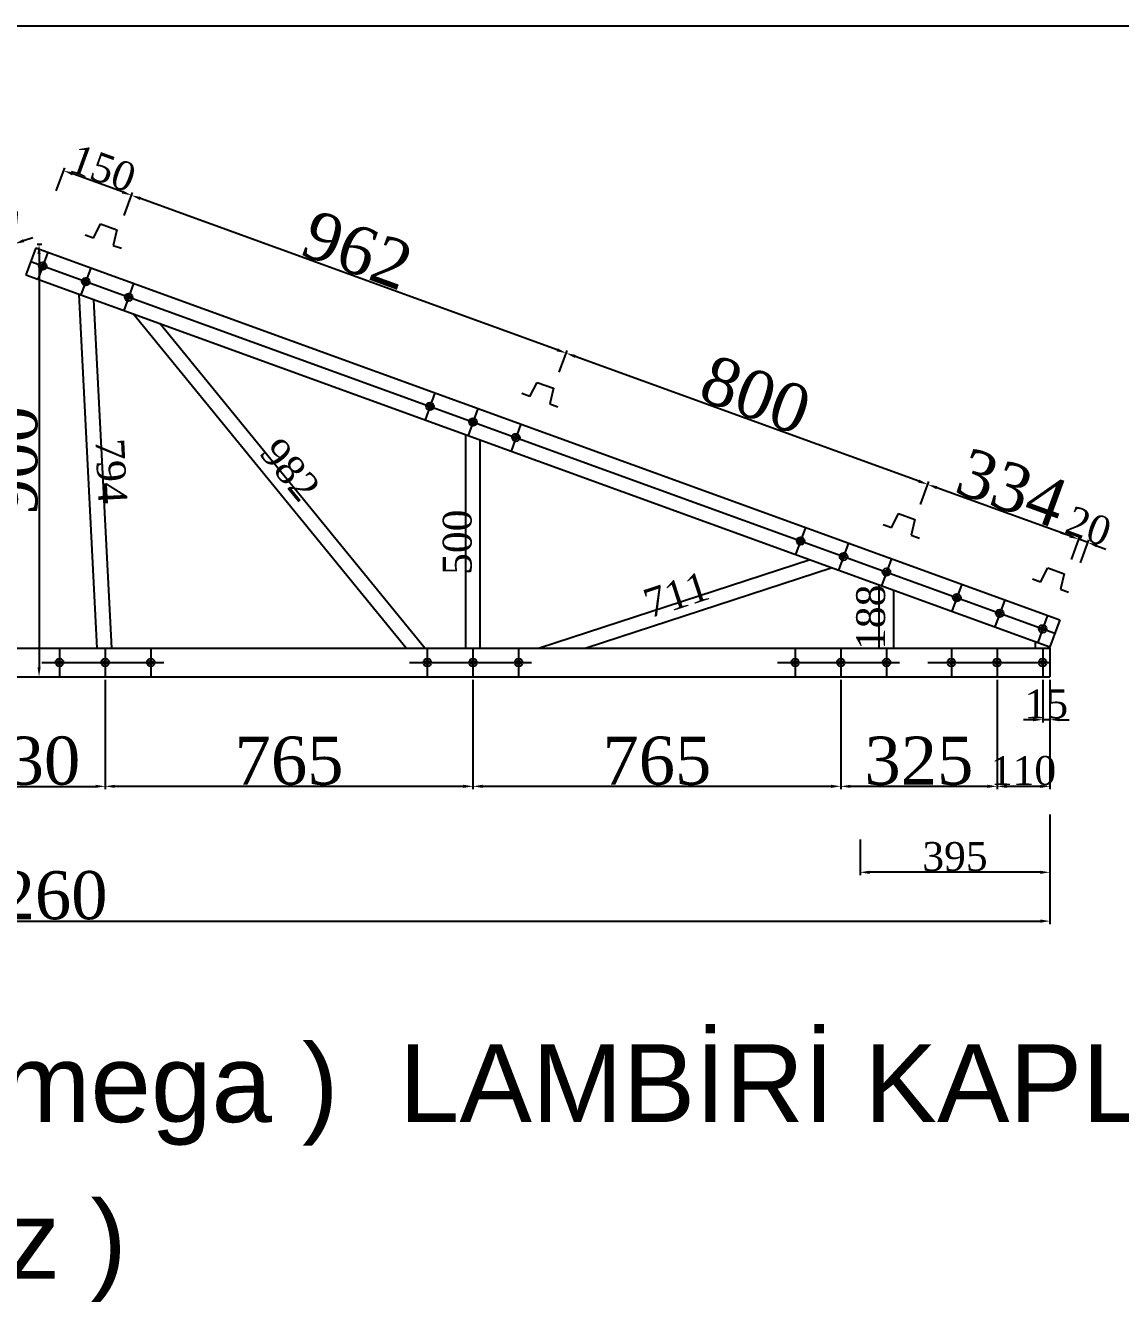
# Model space of a CAD drawing. Header units: millimetres. Extents: x 207124 to 218642, y -214832 to -203379.
# Drawn here: x 213633 to 215909, y -206067 to -203379 of the extents above; entities that cross this region are included whole.
import ezdxf

# ---------------------------------------------------------------- set-up
doc = ezdxf.new("R2010")
doc.units = ezdxf.units.MM
doc.header["$MEASUREMENT"] = 0
doc.layers.add('Block1', color=255, linetype='Continuous')
doc.layers.add('ÖLÇÜLENDİRME', color=121, linetype='Continuous')
doc.styles.add('133', font='times.ttf')
doc.styles.get("Standard").update_dxf_attribs({"font": 'arial.ttf'})
doc.dimstyles.new('MAKAS', dxfattribs={"dimscale": 20, "dimtxt": 1.3, "dimasz": 1, "dimexe": 0.3, "dimexo": 0.3, "dimgap": 0.1, "dimtad": 1, "dimrnd": 1, "dimzin": 12, "dimdsep": 46, "dimlunit": 6, "dimtxsty": '133', "dimcen": 0.8, "dimdle": 0.0005, "dimclrd": 4, "dimclre": 6, "dimclrt": 2, "dimazin": 3, "dimtfac": 1, "dimtmove": 0, "dimatfit": 2, "dimldrblk": 'DOTSMALL', "dimfxl": 0, "dimtolj": 1, "dimtzin": 0, "dimarcsym": 0})
doc.dimstyles.new('makas 1', dxfattribs={"dimscale": 20, "dimtxt": 3, "dimasz": 1.2, "dimexe": 0.3, "dimexo": 0.3, "dimgap": 0.1, "dimtad": 1, "dimrnd": 1, "dimzin": 12, "dimdsep": 46, "dimlunit": 6, "dimtxsty": '133', "dimblk": 'NONE', "dimcen": 0.8, "dimdle": 0.0005, "dimse1": 1, "dimse2": 1, "dimsd1": 1, "dimsd2": 1, "dimclrd": 105, "dimclre": 42, "dimclrt": 2, "dimazin": 3, "dimtfac": 1, "dimtmove": 0, "dimatfit": 2, "dimldrblk": 'NONE', "dimfxl": 0, "dimtolj": 1, "dimtzin": 0, "dimarcsym": 0})

# ---------------------------------------------------------------- blocks, each defined once
blk = doc.blocks.new('*D7545')
at = {"layer": 'Defpoints', "color": 0}
for p in [(213650, -203833.5), (213650, -204733.5), (213660.3, -204733.5)]:
    blk.add_point(p, dxfattribs=at)
at = {"layer": 'ÖLÇÜLENDİRME', "color": 6, "lineweight": -2, "ltscale": 0.5}
for p, q in [((213656, -203833.5), (213666.3, -203833.5)), ((213656, -204733.5), (213666.3, -204733.5))]:
    blk.add_line(p, q, dxfattribs=at)
at = {"layer": 'ÖLÇÜLENDİRME', "color": 4, "lineweight": -2, "ltscale": 0.5}
blk.add_line((213660.3, -203853.5), (213660.3, -204713.5), dxfattribs=at)
at = {"layer": 'ÖLÇÜLENDİRME', "color": 4}
for points in [[(213663.6, -203853.5), (213657, -203853.5), (213660.3, -203833.5)], [(213657, -204713.5), (213663.6, -204713.5), (213660.3, -204733.5)]]:
    blk.add_solid(points, dxfattribs=at)
at = {"layer": 'ÖLÇÜLENDİRME', "color": 2, "insert": (213607.4, -204283.5), "char_height": 100, "attachment_point": 5, "rotation": 90, "style": '133'}
blk.add_mtext('\\A1;900', dxfattribs=at)
blk = doc.blocks.new('_DotSmall')
at = {"color": 0, "linetype": 'ByBlock', "const_width": 0.5}
blk.add_lwpolyline([(-0.0625, 0, 1), (0.0625, 0, 1)], format="xyb", close=True, dxfattribs=at)
blk = doc.blocks.new('*D7552')
at = {"layer": 'Defpoints', "color": 0}
for p in [(213587.1, -203850.1), (213609.4, -203832.8), (213612.4, -203840.9)]:
    blk.add_point(p, dxfattribs=at)
at = {"layer": 'ÖLÇÜLENDİRME', "color": 6, "lineweight": -2, "ltscale": 0.5}
for p, q in [((213610.3, -203835.3), (213607.4, -203827.1)), ((213585.1, -203844.4), (213582.1, -203836.3))]:
    blk.add_line(p, q, dxfattribs=at)
at = {"layer": 'ÖLÇÜLENDİRME', "color": 4, "lineweight": -2, "ltscale": 0.5}
for p, q in [((213628.2, -203825.9), (213647, -203819.1)), ((213565.4, -203848.7), (213546.6, -203855.6)), ((213584.2, -203841.9), (213609.4, -203832.8))]:
    blk.add_line(p, q, dxfattribs=at)
at = {"layer": 'ÖLÇÜLENDİRME', "color": 4}
for points in [[(213627.1, -203822.8), (213629.3, -203829.1), (213609.4, -203832.8)], [(213566.5, -203851.9), (213564.3, -203845.6), (213584.2, -203841.9)]]:
    blk.add_solid(points, dxfattribs=at)
at = {"layer": 'ÖLÇÜLENDİRME', "color": 2, "insert": (213585.7, -203806.8), "char_height": 60, "attachment_point": 5, "rotation": 19.959, "style": '133'}
blk.add_mtext('\\A1;27', dxfattribs=at)
blk = doc.blocks.new('*D7559')
at = {"layer": 'Defpoints', "color": 0}
for p in [(215747.8, -204733.5), (215762.8, -204733.5), (215747.8, -204822.5)]:
    blk.add_point(p, dxfattribs=at)
at = {"layer": 'ÖLÇÜLENDİRME', "color": 6, "lineweight": -2, "ltscale": 0.5}
for p, q in [((215747.8, -204739.5), (215747.8, -204828.5)), ((215762.8, -204739.5), (215762.8, -204828.5))]:
    blk.add_line(p, q, dxfattribs=at)
at = {"layer": 'ÖLÇÜLENDİRME', "color": 4, "lineweight": -2, "ltscale": 0.5}
for p, q in [((215727.8, -204822.5), (215707.8, -204822.5)), ((215762.8, -204822.5), (215747.8, -204822.5)), ((215782.8, -204822.5), (215802.8, -204822.5))]:
    blk.add_line(p, q, dxfattribs=at)
at = {"layer": 'ÖLÇÜLENDİRME', "color": 4}
for points in [[(215727.8, -204825.8), (215727.8, -204819.1), (215747.8, -204822.5)], [(215782.8, -204819.1), (215782.8, -204825.8), (215762.8, -204822.5)]]:
    blk.add_solid(points, dxfattribs=at)
at = {"layer": 'ÖLÇÜLENDİRME', "color": 2, "insert": (215755.3, -204790), "char_height": 60, "attachment_point": 5, "style": '133'}
blk.add_mtext('\\A1;15', dxfattribs=at)
blk = doc.blocks.new('*D7560')
at = {"layer": 'Defpoints', "color": 0}
for p in [(215652.8, -204733.5), (215762.8, -204733.5), (215652.8, -204961.1)]:
    blk.add_point(p, dxfattribs=at)
at = {"layer": 'ÖLÇÜLENDİRME', "color": 6, "lineweight": -2, "ltscale": 0.5}
for p, q in [((215652.8, -204739.5), (215652.8, -204967.1)), ((215762.8, -204739.5), (215762.8, -204967.1))]:
    blk.add_line(p, q, dxfattribs=at)
at = {"layer": 'ÖLÇÜLENDİRME', "color": 4, "lineweight": -2, "ltscale": 0.5}
blk.add_line((215742.8, -204961.1), (215672.8, -204961.1), dxfattribs=at)
at = {"layer": 'ÖLÇÜLENDİRME', "color": 4}
for points in [[(215672.8, -204957.8), (215672.8, -204964.4), (215652.8, -204961.1)], [(215742.8, -204964.4), (215742.8, -204957.8), (215762.8, -204961.1)]]:
    blk.add_solid(points, dxfattribs=at)
at = {"layer": 'ÖLÇÜLENDİRME', "color": 2, "insert": (215707.8, -204928.6), "char_height": 60, "attachment_point": 5, "style": '133'}
blk.add_mtext('\\A1;110', dxfattribs=at)
blk = doc.blocks.new('*D7561')
at = {"layer": 'Defpoints', "color": 0}
for p in [(215327.8, -204733.5), (215652.8, -204733.5), (215327.8, -204961.1)]:
    blk.add_point(p, dxfattribs=at)
at = {"layer": 'ÖLÇÜLENDİRME', "color": 6, "lineweight": -2, "ltscale": 0.5}
for p, q in [((215327.8, -204739.5), (215327.8, -204967.1)), ((215652.8, -204739.5), (215652.8, -204967.1))]:
    blk.add_line(p, q, dxfattribs=at)
at = {"layer": 'ÖLÇÜLENDİRME', "color": 4, "lineweight": -2, "ltscale": 0.5}
blk.add_line((215632.8, -204961.1), (215347.8, -204961.1), dxfattribs=at)
at = {"layer": 'ÖLÇÜLENDİRME', "color": 4}
for points in [[(215347.8, -204957.8), (215347.8, -204964.4), (215327.8, -204961.1)], [(215632.8, -204964.4), (215632.8, -204957.8), (215652.8, -204961.1)]]:
    blk.add_solid(points, dxfattribs=at)
at = {"layer": 'ÖLÇÜLENDİRME', "color": 2, "insert": (215490.3, -204908.3), "char_height": 100, "attachment_point": 5, "style": '133'}
blk.add_mtext('\\A1;325', dxfattribs=at)
blk = doc.blocks.new('*D7562')
at = {"layer": 'Defpoints', "color": 0}
for p in [(214562.8, -204733.5), (215327.8, -204733.5), (214562.8, -204961.1)]:
    blk.add_point(p, dxfattribs=at)
at = {"layer": 'ÖLÇÜLENDİRME', "color": 6, "lineweight": -2, "ltscale": 0.5}
for p, q in [((214562.8, -204739.5), (214562.8, -204967.1)), ((215327.8, -204739.5), (215327.8, -204967.1))]:
    blk.add_line(p, q, dxfattribs=at)
at = {"layer": 'ÖLÇÜLENDİRME', "color": 4, "lineweight": -2, "ltscale": 0.5}
blk.add_line((215307.8, -204961.1), (214582.8, -204961.1), dxfattribs=at)
at = {"layer": 'ÖLÇÜLENDİRME', "color": 4}
for points in [[(214582.8, -204957.8), (214582.8, -204964.4), (214562.8, -204961.1)], [(215307.8, -204964.4), (215307.8, -204957.8), (215327.8, -204961.1)]]:
    blk.add_solid(points, dxfattribs=at)
at = {"layer": 'ÖLÇÜLENDİRME', "color": 2, "insert": (214945.3, -204908.2), "char_height": 100, "attachment_point": 5, "style": '133'}
blk.add_mtext('\\A1;765', dxfattribs=at)
blk = doc.blocks.new('*D7563')
at = {"layer": 'Defpoints', "color": 0}
for p in [(213797.8, -204733.5), (214562.8, -204733.5), (213797.8, -204961.1)]:
    blk.add_point(p, dxfattribs=at)
at = {"layer": 'ÖLÇÜLENDİRME', "color": 6, "lineweight": -2, "ltscale": 0.5}
for p, q in [((213797.8, -204739.5), (213797.8, -204967.1)), ((214562.8, -204739.5), (214562.8, -204967.1))]:
    blk.add_line(p, q, dxfattribs=at)
at = {"layer": 'ÖLÇÜLENDİRME', "color": 4, "lineweight": -2, "ltscale": 0.5}
blk.add_line((214542.8, -204961.1), (213817.8, -204961.1), dxfattribs=at)
at = {"layer": 'ÖLÇÜLENDİRME', "color": 4}
for points in [[(213817.8, -204957.8), (213817.8, -204964.4), (213797.8, -204961.1)], [(214542.8, -204964.4), (214542.8, -204957.8), (214562.8, -204961.1)]]:
    blk.add_solid(points, dxfattribs=at)
at = {"layer": 'ÖLÇÜLENDİRME', "color": 2, "insert": (214180.3, -204908.2), "char_height": 100, "attachment_point": 5, "style": '133'}
blk.add_mtext('\\A1;765', dxfattribs=at)
blk = doc.blocks.new('*D7564')
at = {"layer": 'Defpoints', "color": 0}
for p in [(215367.8, -205065.5), (215762.8, -205065.5), (215367.8, -205139.9)]:
    blk.add_point(p, dxfattribs=at)
at = {"layer": 'ÖLÇÜLENDİRME', "color": 6, "lineweight": -2, "ltscale": 0.5}
for p, q in [((215367.8, -205071.5), (215367.8, -205145.9)), ((215762.8, -205071.5), (215762.8, -205145.9))]:
    blk.add_line(p, q, dxfattribs=at)
at = {"layer": 'ÖLÇÜLENDİRME', "color": 4, "lineweight": -2, "ltscale": 0.5}
blk.add_line((215742.8, -205139.9), (215387.8, -205139.9), dxfattribs=at)
at = {"layer": 'ÖLÇÜLENDİRME', "color": 4}
for points in [[(215387.8, -205136.6), (215387.8, -205143.3), (215367.8, -205139.9)], [(215742.8, -205143.3), (215742.8, -205136.6), (215762.8, -205139.9)]]:
    blk.add_solid(points, dxfattribs=at)
at = {"layer": 'ÖLÇÜLENDİRME', "color": 2, "insert": (215565.3, -205107.4), "char_height": 60, "attachment_point": 5, "style": '133'}
blk.add_mtext('\\A1;395', dxfattribs=at)
blk = doc.blocks.new('*D7565')
at = {"layer": 'Defpoints', "color": 0}
for p in [(215422.8, -204515.4), (215422.8, -204515.4), (215422.8, -204703.5)]:
    blk.add_point(p, dxfattribs=at)
at = {"layer": 'Block1', "color": 2, "insert": (215390.4, -204609.5), "char_height": 60, "attachment_point": 5, "rotation": 90, "style": '133'}
blk.add_mtext('\\A1;188', dxfattribs=at)
blk = doc.blocks.new('_None')
blk = doc.blocks.new('*D7566')
at = {"layer": 'Defpoints', "color": 0}
for p in [(215333.5, -204483), (215333.5, -204483), (214657.8, -204703.5)]:
    blk.add_point(p, dxfattribs=at)
at = {"layer": 'Block1', "color": 2, "insert": (214985.6, -204562.3), "char_height": 60, "attachment_point": 5, "rotation": 18.0694, "style": '133'}
blk.add_mtext('\\A1;711', dxfattribs=at)
blk = doc.blocks.new('*D7567')
at = {"layer": 'Defpoints', "color": 0}
for p in [(214562.8, -204203.1), (214562.8, -204203.1), (214562.8, -204703.5)]:
    blk.add_point(p, dxfattribs=at)
at = {"layer": 'Block1', "color": 2, "insert": (214530.4, -204453.3), "char_height": 60, "attachment_point": 5, "rotation": 90, "style": '133'}
blk.add_mtext('\\A1;500', dxfattribs=at)
blk = doc.blocks.new('*D7568')
at = {"layer": 'Defpoints', "color": 0}
for p in [(213846.8, -203943.1), (213846.8, -203943.1), (214467.8, -204703.5)]:
    blk.add_point(p, dxfattribs=at)
at = {"layer": 'Block1', "color": 2, "insert": (214182.5, -204302.7), "char_height": 60, "attachment_point": 5, "rotation": 309.238, "style": '133'}
blk.add_mtext('\\A1;982', dxfattribs=at)
blk = doc.blocks.new('*D7569')
at = {"layer": 'Defpoints', "color": 0}
for p in [(213757.5, -203910.7), (213757.5, -203910.7), (213797.8, -204703.5)]:
    blk.add_point(p, dxfattribs=at)
at = {"layer": 'Block1', "color": 2, "insert": (213810.2, -204305.4), "char_height": 60, "attachment_point": 5, "rotation": 272.9077, "style": '133'}
blk.add_mtext('\\A1;794', dxfattribs=at)
blk = doc.blocks.new('*D7570')
at = {"layer": 'Defpoints', "color": 0}
for p in [(213467.8, -204733.5), (213797.8, -204733.5), (213797.8, -204961.1)]:
    blk.add_point(p, dxfattribs=at)
at = {"layer": 'ÖLÇÜLENDİRME', "color": 6, "lineweight": -2, "ltscale": 0.5}
for p, q in [((213467.8, -204739.5), (213467.8, -204967.1)), ((213797.8, -204739.5), (213797.8, -204967.1))]:
    blk.add_line(p, q, dxfattribs=at)
at = {"layer": 'ÖLÇÜLENDİRME', "color": 4, "lineweight": -2, "ltscale": 0.5}
blk.add_line((213487.8, -204961.1), (213777.8, -204961.1), dxfattribs=at)
at = {"layer": 'ÖLÇÜLENDİRME', "color": 4}
for points in [[(213487.8, -204957.8), (213487.8, -204964.4), (213467.8, -204961.1)], [(213777.8, -204964.4), (213777.8, -204957.8), (213797.8, -204961.1)]]:
    blk.add_solid(points, dxfattribs=at)
at = {"layer": 'ÖLÇÜLENDİRME', "color": 2, "insert": (213632.8, -204908.3), "char_height": 100, "attachment_point": 5, "style": '133'}
blk.add_mtext('\\A1;330', dxfattribs=at)
blk = doc.blocks.new('*D7571')
at = {"layer": 'Defpoints', "color": 0}
for p in [(211502.8, -205013.8), (215762.8, -205013.8), (215762.8, -205241.5)]:
    blk.add_point(p, dxfattribs=at)
at = {"layer": 'ÖLÇÜLENDİRME', "color": 6, "lineweight": -2, "ltscale": 0.5}
for p, q in [((211502.8, -205019.8), (211502.8, -205247.5)), ((215762.8, -205019.8), (215762.8, -205247.5))]:
    blk.add_line(p, q, dxfattribs=at)
at = {"layer": 'ÖLÇÜLENDİRME', "color": 4, "lineweight": -2, "ltscale": 0.5}
blk.add_line((211522.8, -205241.5), (215742.8, -205241.5), dxfattribs=at)
at = {"layer": 'ÖLÇÜLENDİRME', "color": 4}
for points in [[(211522.8, -205238.1), (211522.8, -205244.8), (211502.8, -205241.5)], [(215742.8, -205244.8), (215742.8, -205238.1), (215762.8, -205241.5)]]:
    blk.add_solid(points, dxfattribs=at)
at = {"layer": 'ÖLÇÜLENDİRME', "color": 2, "insert": (213632.8, -205188.6), "char_height": 100, "attachment_point": 5, "style": '133'}
blk.add_mtext('\\A1;4.260', dxfattribs=at)
blk = doc.blocks.new('omega')
at = {"layer": 'Block1', "color": 1}
for p, q in [((32355.1, 6698), (32368.3, 6728.5)), ((32368.3, 6728.5), (32402.8, 6718.3)), ((32355.1, 6698), (32337.8, 6703.1)), ((32402.8, 6718.3), (32397.3, 6685.5)), ((32397.3, 6685.5), (32414.5, 6680.4))]:
    blk.add_line(p, q, dxfattribs=at)
blk = doc.blocks.new('*D7572')
at = {"layer": 'Defpoints', "color": 0}
for p in [(215822.7, -204447.1), (215805.4, -204494.8), (215824.2, -204501.6)]:
    blk.add_point(p, dxfattribs=at)
at = {"layer": 'ÖLÇÜLENDİRME', "color": 4, "lineweight": -2, "ltscale": 0.5}
for p, q in [((215803.9, -204440.2), (215785.1, -204433.4)), ((215841.5, -204453.9), (215822.7, -204447.1)), ((215860.3, -204460.7), (215879.1, -204467.5))]:
    blk.add_line(p, q, dxfattribs=at)
at = {"layer": 'ÖLÇÜLENDİRME', "color": 6, "lineweight": -2, "ltscale": 0.5}
for p, q in [((215807.4, -204489.2), (215824.8, -204441.4)), ((215826.2, -204496), (215843.6, -204448.2))]:
    blk.add_line(p, q, dxfattribs=at)
at = {"layer": 'ÖLÇÜLENDİRME', "color": 4}
for points in [[(215802.8, -204443.4), (215805, -204437.1), (215822.7, -204447.1)], [(215861.4, -204457.6), (215859.2, -204463.8), (215841.5, -204453.9)]]:
    blk.add_solid(points, dxfattribs=at)
at = {"layer": 'ÖLÇÜLENDİRME', "color": 2, "insert": (215843.2, -204420), "char_height": 60, "attachment_point": 5, "rotation": 340.041, "style": '133'}
blk.add_mtext('\\A1;20', dxfattribs=at)
blk = doc.blocks.new('*D7573')
at = {"layer": 'Defpoints', "color": 0}
for p in [(215508.6, -204333), (215491.2, -204380.7), (215805.4, -204494.8)]:
    blk.add_point(p, dxfattribs=at)
at = {"layer": 'ÖLÇÜLENDİRME', "color": 6, "lineweight": -2, "ltscale": 0.5}
for p, q in [((215493.3, -204375.1), (215510.6, -204327.3)), ((215807.4, -204489.2), (215824.8, -204441.4))]:
    blk.add_line(p, q, dxfattribs=at)
at = {"layer": 'ÖLÇÜLENDİRME', "color": 4, "lineweight": -2, "ltscale": 0.5}
blk.add_line((215803.9, -204440.2), (215527.4, -204339.8), dxfattribs=at)
at = {"layer": 'ÖLÇÜLENDİRME', "color": 4}
for points in [[(215528.5, -204336.7), (215526.2, -204342.9), (215508.6, -204333)], [(215802.8, -204443.4), (215805, -204437.1), (215822.7, -204447.1)]]:
    blk.add_solid(points, dxfattribs=at)
at = {"layer": 'ÖLÇÜLENDİRME', "color": 2, "insert": (215683.7, -204340.4), "char_height": 100, "attachment_point": 5, "rotation": 340.041, "style": '133'}
blk.add_mtext('\\A1;334', dxfattribs=at)
blk = doc.blocks.new('*D7574')
at = {"layer": 'Defpoints', "color": 0}
for p in [(214756.6, -204059.9), (214740.3, -204104.8), (215491.2, -204380.7)]:
    blk.add_point(p, dxfattribs=at)
at = {"layer": 'ÖLÇÜLENDİRME', "color": 6, "lineweight": -2, "ltscale": 0.5}
for p, q in [((214742.4, -204099.2), (214758.7, -204054.3)), ((215493.3, -204375.1), (215510.6, -204327.3))]:
    blk.add_line(p, q, dxfattribs=at)
at = {"layer": 'ÖLÇÜLENDİRME', "color": 4, "lineweight": -2, "ltscale": 0.5}
blk.add_line((215489.8, -204326.2), (214775.4, -204066.7), dxfattribs=at)
at = {"layer": 'ÖLÇÜLENDİRME', "color": 4}
for points in [[(214776.6, -204063.6), (214774.3, -204069.9), (214756.6, -204059.9)], [(215488.6, -204329.3), (215490.9, -204323), (215508.6, -204333)]]:
    blk.add_solid(points, dxfattribs=at)
at = {"layer": 'ÖLÇÜLENDİRME', "color": 2, "insert": (215150.6, -204146.9), "char_height": 100, "attachment_point": 5, "rotation": 340.041, "style": '133'}
blk.add_mtext('\\A1;800', dxfattribs=at)
blk = doc.blocks.new('*D7575')
at = {"layer": 'Defpoints', "color": 0}
for p in [(213852.5, -203731.6), (213835.2, -203779.3), (214740.3, -204104.8)]:
    blk.add_point(p, dxfattribs=at)
at = {"layer": 'ÖLÇÜLENDİRME', "color": 6, "lineweight": -2, "ltscale": 0.5}
for p, q in [((213837.2, -203773.7), (213854.5, -203725.9)), ((214742.4, -204099.2), (214758.7, -204054.3))]:
    blk.add_line(p, q, dxfattribs=at)
at = {"layer": 'ÖLÇÜLENDİRME', "color": 4, "lineweight": -2, "ltscale": 0.5}
blk.add_line((214737.8, -204053.1), (213871.3, -203738.4), dxfattribs=at)
at = {"layer": 'ÖLÇÜLENDİRME', "color": 4}
for points in [[(213872.4, -203735.2), (213870.2, -203741.5), (213852.5, -203731.6)], [(214736.7, -204056.2), (214739, -204049.9), (214756.6, -204059.9)]]:
    blk.add_solid(points, dxfattribs=at)
at = {"layer": 'ÖLÇÜLENDİRME', "color": 2, "insert": (214322.6, -203846), "char_height": 100, "attachment_point": 5, "rotation": 340.041, "style": '133'}
blk.add_mtext('\\A1;962', dxfattribs=at)
blk = doc.blocks.new('*D7576')
at = {"layer": 'Defpoints', "color": 0}
for p in [(213711.5, -203680.4), (213694.2, -203728.1), (213835.2, -203779.3)]:
    blk.add_point(p, dxfattribs=at)
at = {"layer": 'ÖLÇÜLENDİRME', "color": 6, "lineweight": -2, "ltscale": 0.5}
for p, q in [((213696.2, -203722.5), (213713.6, -203674.7)), ((213837.2, -203773.7), (213854.5, -203725.9))]:
    blk.add_line(p, q, dxfattribs=at)
at = {"layer": 'ÖLÇÜLENDİRME', "color": 4, "lineweight": -2, "ltscale": 0.5}
blk.add_line((213833.7, -203724.7), (213730.3, -203687.2), dxfattribs=at)
at = {"layer": 'ÖLÇÜLENDİRME', "color": 4}
for points in [[(213731.4, -203684), (213729.2, -203690.3), (213711.5, -203680.4)], [(213832.6, -203727.9), (213834.8, -203721.6), (213852.5, -203731.6)]]:
    blk.add_solid(points, dxfattribs=at)
at = {"layer": 'ÖLÇÜLENDİRME', "color": 2, "insert": (213793.1, -203675.5), "char_height": 60, "attachment_point": 5, "rotation": 340.041, "style": '133'}
blk.add_mtext('\\A1;150', dxfattribs=at)

msp = doc.modelspace()

# ---------------------------------------------------------------- linework, layer by layer
at = {"color": 2}
msp.add_lwpolyline([(209922.706, -203379.081), (218639.793, -203379.081), (218639.793, -209105.744), (209922.706, -209105.744)], close=True, dxfattribs=at)
at = {"layer": 'Block1', "color": 1}
for p, q in [((213653.25, -203840.897), (213632.808, -203897.307)), ((213653.25, -203840.897), (215783.25, -204614.427)), ((213632.808, -203897.307), (215762.808, -204670.837)), ((213781.266, -204673.473), (213743.891, -203937.648)), ((213811.304, -204673.473), (213774.495, -203948.762)), ((214423.941, -204673.473), (213856.36, -203978.492)), ((214462.675, -204673.473), (213911.425, -203998.489)), ((214547.808, -204673.473), (214547.808, -204229.598)), ((214577.808, -204673.473), (214577.808, -204240.493)), ((215264.332, -204489.811), (214701.399, -204673.473)), ((215310.104, -204506.434), (214798.121, -204673.473)), ((215407.808, -204673.473), (215407.808, -204541.916)), ((215437.808, -204673.473), (215437.808, -204552.81)), ((215783.25, -204614.427), (215762.808, -204670.837)), ((215732.808, -204673.473), (215732.808, -204660.372)), ((211502.808, -204673.473), (215762.808, -204673.473)), ((215762.808, -204673.473), (215762.808, -204670.837)), ((215762.808, -204673.473), (215762.808, -204733.473)), ((211502.808, -204733.473), (215762.808, -204733.473))]:
    msp.add_line(p, q, dxfattribs=at)
at = {"layer": 'Block1', "color": 2}
for p, q in [((213702.809, -204673.473), (213702.809, -204733.473)), ((213797.809, -204673.473), (213797.809, -204733.473)), ((213892.809, -204673.473), (213892.809, -204733.473)), ((214467.808, -204673.473), (214467.808, -204733.473)), ((214562.808, -204673.473), (214562.808, -204733.473)), ((214657.808, -204673.473), (214657.808, -204733.473)), ((215232.808, -204673.473), (215232.808, -204733.473)), ((215327.808, -204673.473), (215327.808, -204733.473)), ((215422.808, -204673.473), (215422.808, -204733.473)), ((215557.808, -204673.473), (215557.808, -204733.473)), ((215652.808, -204673.473), (215652.808, -204733.473)), ((215747.808, -204673.473), (215747.808, -204733.473))]:
    msp.add_line(p, q, dxfattribs=at)
at = {"layer": 'Block1', "color": 1}
for centre, radius in [((213668.024, -203878.877), 8), ((213668.024, -203878.877), 4), ((213757.34, -203911.244), 8), ((213757.34, -203911.243), 4), ((213846.657, -203943.61), 8), ((213846.657, -203943.61), 4), ((214473.492, -204170.763), 8), ((214473.492, -204170.762), 4), ((214562.808, -204203.129), 8), ((214562.808, -204203.129), 4), ((214652.125, -204235.496), 8), ((214652.125, -204235.495), 4), ((215244.175, -204450.714), 8), ((215244.175, -204450.713), 4), ((215333.491, -204483.08), 8), ((215333.492, -204483.08), 4), ((215422.808, -204515.446), 8), ((215422.808, -204515.446), 4), ((215569.175, -204568.74), 8), ((215569.175, -204568.74), 4), ((215658.491, -204601.107), 8), ((215658.492, -204601.106), 4), ((215747.808, -204633.473), 8), ((215747.808, -204633.473), 4), ((213702.809, -204703.473), 8), ((213702.809, -204703.473), 4), ((213797.809, -204703.473), 8), ((213797.809, -204703.473), 4), ((213892.809, -204703.473), 8), ((213892.809, -204703.473), 4), ((214467.808, -204703.473), 8), ((214467.808, -204703.473), 4), ((214562.808, -204703.473), 8), ((214562.808, -204703.473), 4), ((214657.808, -204703.473), 8), ((214657.808, -204703.473), 4), ((215232.808, -204703.473), 8), ((215232.808, -204703.473), 4), ((215327.808, -204703.473), 8), ((215327.808, -204703.473), 4), ((215422.808, -204703.473), 8), ((215422.808, -204703.473), 4), ((215557.808, -204703.473), 8), ((215557.808, -204703.473), 4), ((215652.808, -204703.473), 8), ((215652.808, -204703.473), 4), ((215747.808, -204703.473), 8), ((215747.808, -204703.473), 4)]:
    msp.add_circle(centre, radius, dxfattribs=at)
at = {"layer": 'ÖLÇÜLENDİRME', "color": 2, "ltscale": 0.5}
for p, q in [((213678.475, -203850.038), (213658.033, -203906.448)), ((213643.029, -203869.102), (215773.029, -204642.632)), ((213767.762, -203882.483), (213747.32, -203938.893)), ((213857.057, -203914.911), (213836.615, -203971.321)), ((214483.713, -204142.557), (214463.271, -204198.967)), ((214573.029, -204174.924), (214552.587, -204231.334)), ((214662.346, -204207.29), (214641.904, -204263.7)), ((215254.396, -204422.508), (215233.954, -204478.918)), ((215343.713, -204454.874), (215323.271, -204511.285)), ((215433.029, -204487.241), (215412.587, -204543.651)), ((215579.396, -204540.535), (215558.954, -204596.945)), ((215668.713, -204572.901), (215648.271, -204629.312)), ((215758.029, -204605.268), (215737.587, -204661.678)), ((213665.938, -204703.473), (213919.723, -204703.473)), ((214430.937, -204703.473), (214684.722, -204703.473)), ((215195.937, -204703.473), (215449.722, -204703.473)), ((215509.023, -204703.473), (215762.808, -204703.473))]:
    msp.add_line(p, q, dxfattribs=at)

# ---------------------------------------------------------------- block references
at = {"layer": 'Block1', "color": 1, "rotation": 356.5498042733666}
for p in [(181073.78, -208559.37), (181981.651, -208889.072), (182733.601, -209162.15), (183043.991, -209274.871)]:
    msp.add_blockref('omega', p, dxfattribs=at)

# ---------------------------------------------------------------- texts
at = {"layer": 'ÖLÇÜLENDİRME', "color": 2, "char_height": 162, "width": 10329.32356, "attachment_point": 1}
for s, insert in [("Baş Makas 1 ad.  ( 100'lük Omega )  LAMBİRİ KAPLANACAK", (210680.455, -205497.606)), ('Orta Makas 3 ad.  ( Omegasız )', (210673.553, -205823.137))]:
    msp.add_mtext(s, dxfattribs=dict(at, insert=insert))

# ---------------------------------------------------------------- dimensions: what is measured, and where the dimension line sits
at = {"layer": 'Block1', "color": 1}
for p1, p2, picture, middle in [((213797.809, -204703.473), (213757.541, -203910.688), '*D7569', (213810.174, -204305.43)), ((214467.808, -204703.473), (213846.836, -203943.116), '*D7568', (214182.525, -204302.711)), ((214562.808, -204703.473), (214562.808, -204203.129), '*D7567', (214530.358, -204453.301)), ((214657.808, -204703.473), (215333.514, -204483.018), '*D7566', (214985.568, -204562.31)), ((215422.808, -204703.473), (215422.808, -204515.446), '*D7565', (215390.357, -204609.46))]:
    dim = msp.add_aligned_dim(p1=p1, p2=p2, distance=0, dimstyle='makas 1', dxfattribs=at)
    dim.commit()
    dim.dimension.update_dxf_attribs({"geometry": picture, "text_midpoint": middle})
at = {"layer": 'ÖLÇÜLENDİRME', "color": 1, "ltscale": 0.5}
for base, p1, p2, angle, override, picture, middle in [((213711.509, -203680.354), (213835.158, -203779.308), (213694.167, -203728.106), 160.041013, {"dimtxt": 3}, '*D7576', (213793.081, -203675.453)), ((213852.499, -203731.556), (214740.32, -204104.831), (213835.158, -203779.308), 160.041013, {"dimtxt": 5, "dimdle": 1}, '*D7575', (214322.625, -203846.005)), ((213660.286, -204733.473), (213649.984, -203833.473), (213649.984, -204733.473), 90, {"dimtxt": 5, "dimdle": 1}, '*D7545', (213607.385, -204283.473)), ((214756.637, -204059.902), (215491.245, -204380.732), (214740.32, -204104.831), 160.041013, {"dimtxt": 5, "dimdle": 1}, '*D7574', (215150.618, -204146.859)), ((215508.586, -204332.98), (215805.368, -204494.809), (215491.245, -204380.732), 160.041013, {"dimtxt": 5, "dimdle": 1}, '*D7573', (215683.654, -204340.436)), ((213797.809, -204961.094), (214562.808, -204733.473), (213797.809, -204733.473), 180, {"dimtxt": 5, "dimdle": 1}, '*D7563', (214180.309, -204908.193)), ((214562.808, -204961.094), (215327.808, -204733.473), (214562.808, -204733.473), 180, {"dimtxt": 5, "dimdle": 1}, '*D7562', (214945.308, -204908.193)), ((215327.808, -204961.094), (215652.808, -204733.473), (215327.808, -204733.473), 180, {"dimtxt": 5, "dimdle": 1}, '*D7561', (215490.308, -204908.343)), ((215367.808, -205139.931), (215762.808, -205065.499), (215367.808, -205065.499), 180, {"dimtxt": 3}, '*D7564', (215565.308, -205107.39))]:
    dim = msp.add_linear_dim(base=base, p1=p1, p2=p2, angle=angle, dimstyle='MAKAS', override=override, dxfattribs=at)
    dim.commit()
    dim.dimension.update_dxf_attribs({"geometry": picture, "text_midpoint": middle})
for base, p1, p2, angle, picture, middle, dimtype in [((213609.41, -203832.757), (213587.145, -203850.056), (213612.366, -203840.897), 19.958987, '*D7552', (213596.8, -203837.337), 161), ((215822.71, -204447.057), (215824.167, -204501.636), (215805.368, -204494.809), 160.041013, '*D7572', (215832.109, -204450.471), 161), ((215652.808, -204961.094), (215762.808, -204733.473), (215652.808, -204733.473), 180, '*D7560', (215707.808, -204961.094), 160), ((215747.808, -204822.45), (215762.808, -204733.473), (215747.808, -204733.473), 180, '*D7559', (215755.308, -204822.45), 160)]:
    dim = msp.add_linear_dim(base=base, p1=p1, p2=p2, angle=angle, dimstyle='MAKAS', override={"dimtxt": 3}, dxfattribs=at)
    dim.commit()
    dim.dimension.update_dxf_attribs({"geometry": picture, "text_midpoint": middle, "dimtype": dimtype})
for base, p1, p2, picture, middle in [((213797.809, -204961.094), (213467.807, -204733.473), (213797.809, -204733.473), '*D7570', (213632.808, -204908.343)), ((215762.808, -205241.451), (211502.808, -205013.83), (215762.808, -205013.83), '*D7571', (213632.808, -205188.55))]:
    dim = msp.add_linear_dim(base=base, p1=p1, p2=p2, dimstyle='MAKAS', override={"dimtxt": 5, "dimdle": 1}, dxfattribs=at)
    dim.commit()
    dim.dimension.update_dxf_attribs({"geometry": picture, "text_midpoint": middle})

doc.saveas('drawing.dxf')
